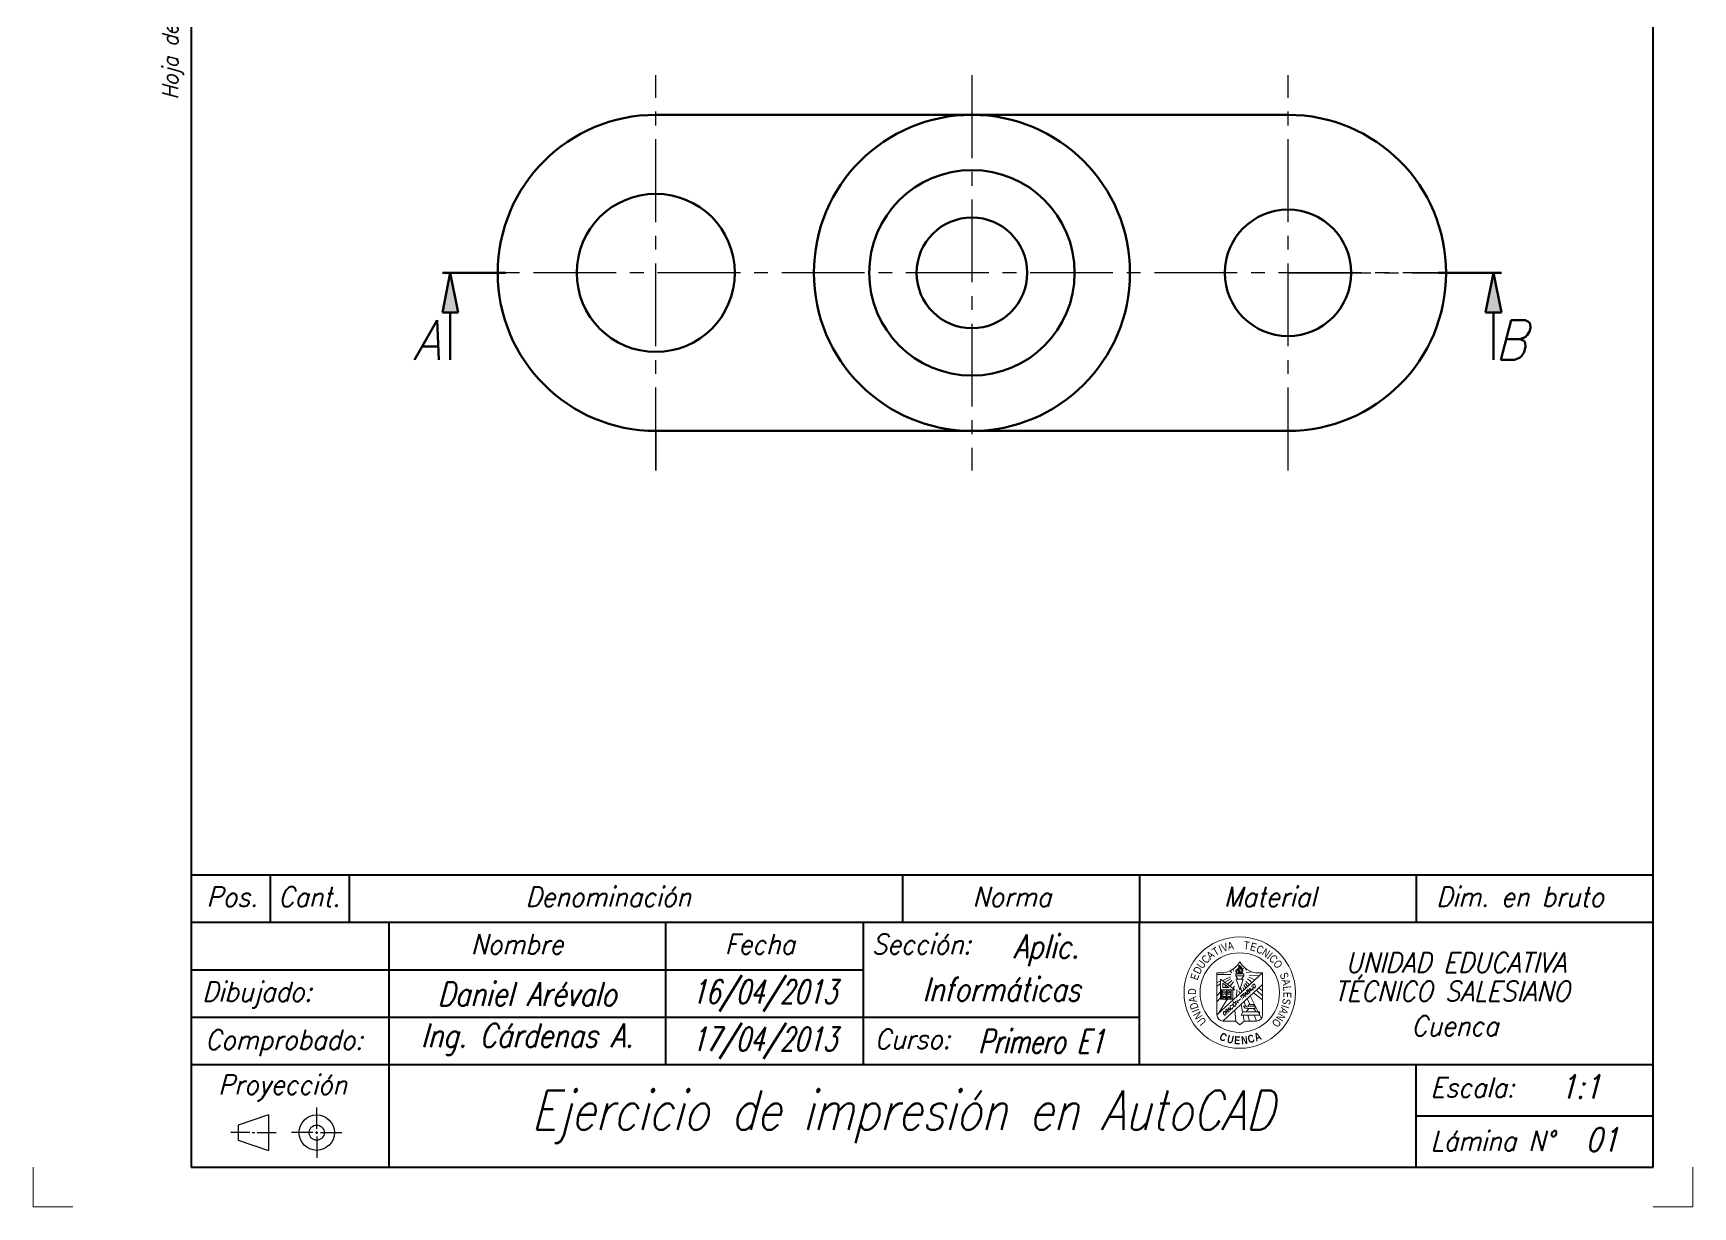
# Model space of a CAD drawing. Header units: millimetres. Extents: x 181 to 391, y 2 to 299.
# Drawn here: x 180.8 to 390.8, y 2.1 to 150.6 of the extents above; entities that cross this region are included whole.
import ezdxf
from ezdxf.enums import TextEntityAlignment as Align

# ---------------------------------------------------------------- set-up
doc = ezdxf.new("R2010")
doc.units = ezdxf.units.MM
doc.header["$LTSCALE"] = 0.55
doc.linetypes.add('CENTRO2', pattern=[28.575, 19.05, -3.175, 3.175, -3.175])
for name, color, linetype, lineweight in [('CONTINUA FINA', 7, 'Continuous', 25), ('CONTINUA GRUESA', 7, 'Continuous', 50), ('LAMINA 2', 7, 'Continuous', 25), ('LAMINA 3', 7, 'Continuous', 40), ('LAMINA 4', 7, 'Continuous', 13), ('LAMINA 5', 7, 'Continuous', 25), ('LINEA DE EJES', 7, 'CENTRO2', 25)]:
    doc.layers.add(name, color=color, linetype=linetype, lineweight=lineweight)
doc.layers.add('LAMINA 1', color=7, linetype='Continuous')
doc.styles.add('ROMANS', font='romans', dxfattribs={"width": 0.8, "oblique": 15})
doc.styles.add('Rotulación', font='romans.shx', dxfattribs={"oblique": 15, "height": 2.5})
doc.styles.add('tecnica 2.5', font='romans.shx', dxfattribs={"width": 0.9, "oblique": 15, "height": 2.5})
doc.styles.add('tecnica 3.5', font='romans.shx', dxfattribs={"width": 0.9, "oblique": 15, "height": 3.5})
doc.styles.add('tecnica 5', font='romans.shx', dxfattribs={"width": 0.9, "oblique": 15, "height": 5})

# ---------------------------------------------------------------- blocks, each defined once
blk = doc.blocks.new('FORMATO_A4_UETS_V2007_')
at = {"layer": 'LAMINA 4'}
h = blk.add_hatch(color=256, dxfattribs=at)
edge = h.paths.add_edge_path()
edge.add_line((152.67, 29.47), (152.67, 29.95))
edge.add_spline(control_points=[(152.67, 29.95), (152.64, 29.97), (152.61, 29.98), (152.57, 29.98), (152.57, 29.97), (152.52, 29.91), (152.51, 29.78), (152.56, 29.54), (152.24, 29.57), (152.38, 29.81), (152.38, 30.03), (152.58, 30.01), (152.58, 30.22), (152.65, 30.22), (152.67, 30.22)], knot_values=[1.721695, 1.721695, 1.721695, 1.721695, 1.781328, 1.796495, 1.796495, 1.796495, 1.967574, 2.083001, 2.203029, 2.390504, 2.519572, 2.588256, 2.740531, 2.785841, 2.785841, 2.785841, 2.785841], degree=3, periodic=0)
edge.add_line((152.67, 30.22), (152.67, 30.52))
edge.add_spline(control_points=[(152.67, 30.52), (152.61, 30.56), (152.5, 30.58), (152.61, 30.1), (152.06, 30.01), (152.2, 29.67), (152.27, 29.47)], knot_values=[0, 0, 0, 0, 0.15117, 0.410637, 0.670845, 1.034622, 1.034622, 1.034622, 1.034622], degree=3, periodic=0)
edge.add_line((152.27, 29.47), (152.67, 29.47))
edge = h.paths.add_edge_path()
edge.add_spline(control_points=[(152.88, 29.47), (152.96, 29.57), (153.11, 29.75), (153.06, 30.1), (152.78, 30.44), (152.67, 30.52)], knot_values=[1.034622, 1.034622, 1.034622, 1.034622, 1.282096, 1.515404, 1.835758, 1.835758, 1.835758, 1.835758], degree=3, periodic=0)
edge.add_line((152.67, 30.52), (152.67, 30.22))
edge.add_spline(control_points=[(152.67, 30.22), (152.7, 30.21), (152.92, 30.03), (153.01, 29.61), (152.68, 29.65), (152.75, 29.82), (152.69, 29.92), (152.67, 29.95)], knot_values=[0.989346, 0.989346, 0.989346, 0.989346, 1.079188, 1.435928, 1.50931, 1.649046, 1.721695, 1.721695, 1.721695, 1.721695], degree=3, periodic=0)
edge.add_line((152.67, 29.95), (152.67, 29.47))
edge.add_line((152.67, 29.47), (152.88, 29.47))
for points in [[(150.34, 27.44), (150.28, 27.44), (150.28, 27.1), (150.34, 27.1)], [(150.34, 27.1), (150.28, 27.1), (150.28, 26.32), (150.34, 26.32)]]:
    blk.add_hatch(color=256, dxfattribs=at).paths.add_polyline_path(points)
h = blk.add_hatch(color=256, dxfattribs=at)
h.paths.add_polyline_path([(150.87, 26.33), (151.01, 26.33, 1), (150.43, 26.33), (150.57, 26.33, -1)])
h.paths.add_polyline_path([(151.45, 26.33), (151.59, 26.33, 1), (151.01, 26.33), (151.15, 26.33, -1)])
at = {"layer": 'LAMINA 2'}
for p, q in [((152.67, 27.1), (152.67, 27.1)), ((35.87, 9.86), (35.87, 12.58)), ((27.39, 9.38), (24.99, 9.38)), ((27.71, 9.38), (28.03, 9.38)), ((28.35, 9.38), (30.75, 9.38)), ((35.39, 9.38), (32.67, 9.38)), ((35.71, 9.38), (36.03, 9.38)), ((35.87, 9.22), (35.87, 9.54)), ((35.87, 8.9), (35.87, 6.18)), ((36.35, 9.38), (39.07, 9.38))]:
    blk.add_line(p, q, dxfattribs=at)
at = {"layer": 'LAMINA 3'}
for p, q in [((20, 292), (20, 5)), ((205, 5), (205, 292)), ((20, 42), (205, 42)), ((30, 42), (30, 36)), ((40, 42), (40, 36)), ((110, 42), (110, 36)), ((140, 42), (140, 36)), ((175, 42), (175, 36)), ((20, 36), (205, 36)), ((45, 36), (45, 5)), ((80, 36), (80, 18)), ((105, 36), (105, 18)), ((140, 18), (140, 36)), ((20, 30), (105, 30)), ((20, 24), (140, 24)), ((20, 18), (205, 18)), ((175, 5), (175, 18)), ((175, 11.5), (205, 11.5)), ((20, 5), (205, 5))]:
    blk.add_line(p, q, dxfattribs=at)
at = {"layer": 'LAMINA 4'}
for p, q in [((155.55, 29.62), (149.78, 24.27)), ((149.78, 29.62), (149.78, 24.27)), ((151.68, 29.61), (151.43, 29.85)), ((151.94, 29.83), (151.79, 30.06)), ((152.67, 29.47), (152.16, 29.47)), ((152.16, 29.47), (152.16, 29.21)), ((152.67, 29.47), (153.17, 29.47)), ((153.11, 30.14), (153.31, 30.23)), ((153.17, 29.47), (153.17, 29.21)), ((153.42, 29.94), (153.55, 30.05)), ((153.5, 29.66), (154.18, 29.74)), ((155.55, 29.62), (155.55, 24.27)), ((151.55, 29.37), (149.78, 29.37)), ((150.25, 28.53), (149.78, 28.36)), ((150.25, 28.21), (149.78, 27.93)), ((150.22, 27.71), (150.25, 27.71)), ((150.22, 26.27), (150.22, 27.71)), ((150.25, 28.8), (150.25, 27.47)), ((152.06, 27.47), (150.25, 28.8)), ((150.25, 27.47), (152.06, 27.47)), ((150.28, 26.32), (150.28, 27.44)), ((150.28, 27.44), (150.34, 27.44)), ((150.34, 27.44), (150.34, 26.32)), ((151.52, 29.11), (150.51, 28.62)), ((151.29, 27.73), (150.51, 28.3)), ((150.51, 28.3), (150.51, 27.73)), ((150.51, 27.73), (151.29, 27.73)), ((155.55, 28.13), (150.52, 23.47)), ((150.94, 27.98), (150.74, 27.73)), ((151.55, 28.86), (150.78, 28.42)), ((151.68, 28.65), (151.15, 28.15)), ((151.87, 28.45), (151.44, 27.93)), ((151.8, 26.27), (151.8, 27.47)), ((152, 27.93), (151.82, 27.65)), ((152.16, 29.21), (152.67, 29.21)), ((152.16, 29.21), (152.44, 28.79)), ((152.21, 28.79), (152.67, 27.47)), ((152.67, 28.79), (152.21, 28.79)), ((152.3, 27.45), (152.27, 26.57)), ((152.57, 27.32), (152.7, 26.98)), ((153.17, 29.21), (152.67, 29.21)), ((153.12, 28.79), (152.67, 27.47)), ((152.67, 28.79), (153.12, 28.79)), ((152.75, 27.71), (152.94, 27.2)), ((153.17, 29.21), (152.89, 28.79)), ((153.08, 27.73), (153.22, 27.45)), ((153.2, 28.08), (153.45, 27.66)), ((153.37, 28.25), (153.68, 27.88)), ((153.46, 28.52), (153.89, 28.08)), ((153.66, 28.83), (154.23, 28.39)), ((153.8, 29.05), (154.57, 28.71)), ((153.85, 29.31), (155.15, 29.24)), ((154.77, 27.41), (155.55, 26.67)), ((155.09, 27.7), (155.55, 27.33)), ((150.22, 27.2), (149.78, 26.71)), ((150.22, 26.44), (149.78, 25.94)), ((151.01, 26.12), (149.95, 24.43)), ((150.84, 26.27), (150.22, 26.27)), ((150.34, 26.32), (150.28, 26.32)), ((150.43, 27.28), (150.43, 26.33)), ((150.43, 26.33), (150.57, 26.33)), ((150.84, 26.27), (151.01, 26.12)), ((150.87, 26.33), (151.01, 26.33)), ((151.01, 27.28), (151.01, 26.33)), ((151.01, 27.28), (151.01, 26.33)), ((151.01, 26.33), (151.15, 26.33)), ((151.18, 26.27), (151.01, 26.12)), ((151.18, 26.27), (151.8, 26.27)), ((151.45, 26.33), (151.59, 26.33)), ((151.59, 27.28), (151.59, 26.33)), ((152.84, 25.62), (153.03, 24.58)), ((153.16, 25.39), (154.63, 25.39)), ((153.35, 25.15), (153.16, 25.39)), ((153.24, 25.99), (153.41, 25.39)), ((153.62, 26.34), (153.95, 25.59)), ((153.84, 25.59), (153.74, 25.39)), ((154.46, 25.59), (153.84, 25.59)), ((153.97, 26.67), (155.41, 23.83)), ((154.41, 27.08), (155.55, 26.17)), ((154.46, 25.39), (154.46, 25.59)), ((154.63, 25.39), (154.63, 25.07)), ((150.55, 23.5), (152.12, 23.5)), ((152.04, 24.88), (152.16, 23.47)), ((152.12, 23.5), (152.67, 23)), ((153.21, 23.5), (152.67, 23)), ((153.07, 24.66), (152.86, 24.26)), ((152.86, 24.26), (155.15, 24.26)), ((153.47, 24.66), (153.07, 24.66)), ((153.1, 24.26), (153.23, 23.5)), ((154.78, 23.5), (153.21, 23.5)), ((153.64, 25.15), (153.35, 25.15)), ((153.47, 24.66), (153.81, 25.07)), ((154.8, 24.66), (153.47, 24.66)), ((153.69, 25.07), (153.64, 25.15)), ((154.63, 25.07), (153.69, 25.07)), ((153.71, 24.26), (153.92, 23.5)), ((154.8, 24.66), (154.4, 25.07)), ((154.5, 24.26), (154.77, 23.5)), ((155.15, 24.66), (154.8, 24.66)), ((155.15, 24.26), (155.15, 24.66)), ((0, 5), (0, 0)), ((210, 0), (210, 5)), ((0, 0), (5, 0)), ((205, 0), (210, 0))]:
    blk.add_line(p, q, dxfattribs=at)
for radius in [7.05, 5.03]:
    blk.add_circle((152.67, 27.1), radius, dxfattribs=at)
for centre, radius, start, end in [((150.22, 32.43), 2.85, 261.1703, 329.3591), ((155.12, 32.43), 2.85, 210.6409, 278.8297), ((150.72, 27.28), 0.289, 137.9015, 180), ((150.72, 27.28), 0.289, 0, 42.0985), ((151.3, 27.28), 0.289, 137.9015, 180), ((151.3, 27.28), 0.289, 0, 42.0985), ((150.72, 26.33), 0.289, 0, 180), ((150.72, 26.33), 0.152, 0, 180), ((151.3, 26.33), 0.289, 0, 180), ((151.3, 26.33), 0.152, 0, 180), ((150.55, 24.27), 0.77, 180, 270), ((154.78, 24.27), 0.77, 270, 0)]:
    blk.add_arc(centre, radius, start, end, dxfattribs=at)
blk.add_open_spline([(152.27, 29.47), (152.2, 29.67), (152.06, 30.01), (152.61, 30.1), (152.45, 30.81), (153.05, 30.16), (153.11, 29.75), (152.96, 29.57), (152.88, 29.47)], degree=3, knots=[0, 0, 0, 0, 0.363777, 0.623986, 0.883452, 1.354977, 1.588285, 1.835758, 1.835758, 1.835758, 1.835758], dxfattribs=at)
blk.add_open_spline([(152.27, 29.47), (152.2, 29.67), (152.06, 30.01), (152.61, 30.1), (152.45, 30.81), (153.05, 30.16), (153.11, 29.75), (152.96, 29.57), (152.88, 29.47)], degree=3, knots=[0, 0, 0, 0, 0.363777, 0.623986, 0.883452, 1.354977, 1.588285, 1.835758, 1.835758, 1.835758, 1.835758], dxfattribs=at)
at = {"layer": 'LAMINA 4', "start_tangent": (-0.6303, -0.776352), "end_tangent": (-0.6303, -0.776352)}
blk.add_spline([(152.57, 29.97), (152.52, 29.74), (152.51, 29.58), (152.34, 29.59), (152.36, 29.85), (152.43, 30.01), (152.52, 30.03), (152.62, 30.21), (152.78, 30.13), (152.84, 29.64), (152.74, 29.66), (152.72, 29.85), (152.59, 29.98), (152.57, 29.97)], degree=3, dxfattribs=at)
blk.add_spline([(152.57, 29.97), (152.52, 29.74), (152.51, 29.58), (152.34, 29.59), (152.36, 29.85), (152.43, 30.01), (152.52, 30.03), (152.62, 30.21), (152.78, 30.13), (152.84, 29.64), (152.74, 29.66), (152.72, 29.85), (152.59, 29.98), (152.57, 29.97)], degree=3, dxfattribs=at)
at = {"layer": 'LAMINA 4'}
for points in [[(150.51, 27.2), (150.67, 27.32), (150.94, 27.22)], [(150.51, 27.2), (150.67, 27.32), (150.94, 27.22)], [(151.07, 27.17), (151.22, 27.32), (151.37, 27.3), (151.52, 27.17)], [(151.07, 27.17), (151.22, 27.32), (151.37, 27.3), (151.52, 27.17)], [(150.49, 26.97), (150.62, 27.11), (150.83, 27.11), (150.94, 27)], [(150.49, 26.97), (150.62, 27.11), (150.83, 27.11), (150.94, 27)], [(150.53, 26.75), (150.61, 26.9), (150.76, 26.94), (150.9, 26.89), (150.93, 26.76)], [(150.53, 26.75), (150.61, 26.9), (150.76, 26.94), (150.9, 26.89), (150.93, 26.76)], [(151.12, 26.95), (151.21, 27.13), (151.39, 27.14), (151.5, 26.97)], [(151.12, 26.95), (151.21, 27.13), (151.39, 27.14), (151.5, 26.97)], [(151.13, 26.75), (151.19, 26.91), (151.34, 26.92), (151.52, 26.73)], [(151.13, 26.75), (151.19, 26.91), (151.34, 26.92), (151.52, 26.73)]]:
    blk.add_spline(points, degree=3, dxfattribs=at)
at = {"layer": 'LAMINA 5'}
for p, q in [((29.79, 11.62), (25.95, 10.34)), ((29.79, 11.62), (29.79, 7.14)), ((25.95, 10.34), (25.95, 8.42)), ((25.95, 8.42), (29.79, 7.14))]:
    blk.add_line(p, q, dxfattribs=at)
for radius in [2.24, 0.96]:
    blk.add_circle((35.87, 9.38), radius, dxfattribs=at)
at = {"layer": 'LAMINA 1', "color": 7, "style": 'ROMANS', "oblique": 15, "flags": 8}
for tag, height, width, p in [('SECCION1', 3, 0.8, (128.17, 32.52)), ('NOMBRE', 3, 0.8, (62.5, 27)), ('FECHA', 3, 0.7, (92.5, 27)), ('SECCION2', 3, 0.8, (122.5, 27.61)), ('NOMBRE', 3, 0.8, (62.5, 21.19)), ('FECHA', 3, 0.7, (92.5, 21)), ('CURSO', 3, 0.7, (127.56, 21)), ('TITULO-ARR', 3, 0.8, (110, 13.63)), ('ESCALA:', 3, 0.8, (195.75, 15.2)), ('TITULO', 5, 0.8, (110, 11.5)), ('TITULO-ABA', 3, 0.8, (110, 8.98)), ('N', 3, 0.8, (198.51, 8.5))]:
    blk.add_attdef(tag, text='', height=height, dxfattribs=dict(at, width=width)).set_placement(p, align=Align.MIDDLE)
at = {"layer": 'LAMINA 2', "color": 7, "insert": (16.33, 140.11), "char_height": 2, "width": 39.5943, "attachment_point": 1, "rotation": 90, "style": 'tecnica 2.5'}
blk.add_mtext('Hoja de enseñanza Técnica', dxfattribs=at)
at = {"layer": 'LAMINA 4', "style": 'Rotulación', "oblique": 15}
blk.add_text('ORACIÓN-TRABAJO', height=0.44, rotation=43, dxfattribs=at).set_placement((150.72, 24.12))
at = {"layer": 'LAMINA 4', "char_height": 1.0125, "width": 2.1663, "attachment_point": 1}
for s, insert, rotation in [('{\\fArial|b0|i0|c0|p34;\\W0.8;T}', (153.26, 33.62), 352.3927), ('{\\fArial|b0|i0|c0|p34;\\W0.8;C}', (147.71, 31.37), 46.8219), ('{\\fArial|b0|i0|c0|p34;\\W0.8;A}', (148.33, 32), 39.094), ('{\\fArial|b0|i0|c0|p34;\\W0.8;T}', (149.07, 32.57), 30.9122), ('{\\fArial|b0|i0|c0|p34;\\W0.8;I}', (149.88, 33.02), 22.7304), ('{\\fArial|b0|i0|c0|p34;\\W0.8;V}', (150.24, 33.18), 19.3061), ('{\\fArial|b0|i0|c0|p34;\\W0.8;A}', (151.03, 33.43), 12.0865), ('{\\fArial|b0|i0|c0|p34;\\W0.8;E}', (154.18, 33.47), 344.2109), ('{\\fArial|b0|i0|c0|p34;\\W0.8;C}', (155.07, 33.18), 336.0291), ('{\\fArial|b0|i0|c0|p34;\\W0.8;N}', (155.91, 32.78), 327.8473), ('{\\fArial|b0|i0|c0|p34;\\W0.8;I}', (156.69, 32.26), 319.6654), ('{\\fArial|b0|i0|c0|p34;\\W0.8;C}', (156.98, 32.02), 316.4044), ('{\\fArial|b0|i0|c0|p34;\\W0.8;E}', (146.38, 28.92), 71.4162), ('{\\fArial|b0|i0|c0|p34;\\W0.8;D}', (146.71, 29.8), 63.1856), ('{\\fArial|b0|i0|c0|p34;\\W0.8;U}', (147.15, 30.62), 55.0037), ('{\\fArial|b0|i0|c0|p34;\\W0.8;O}', (157.63, 31.36), 308.2226), ('{\\fArial|b0|i0|c0|p34;\\W0.8;S}', (158.64, 29.77), 291.7086), ('{\\fArial|b0|i0|c0|p34;\\W0.8;D}', (146.13, 26.82), 89.9927), ('{\\fArial|b0|i0|c0|p34;\\W0.8;A}', (158.96, 28.9), 283.5268), ('{\\fArial|b0|i0|c0|p34;\\W0.8;L}', (159.15, 27.98), 275.345), ('{\\fArial|b0|i0|c0|p34;\\W0.8;A}', (146.26, 25.77), 99.2838), ('{\\fArial|b0|i0|c0|p34;\\W0.8;D}', (146.52, 24.86), 107.5779), ('{\\fArial|b0|i0|c0|p34;\\W0.8;A}', (158.85, 24.95), 248.4334), ('{\\fArial|b0|i0|c0|p34;\\W0.8;I}', (158.96, 25.31), 251.7644), ('{\\fArial|b0|i0|c0|p34;\\W0.8;S}', (159.15, 26.23), 259.9462), ('{\\fArial|b0|i0|c0|p34;\\W0.8;E}', (159.21, 27.16), 268.128), ('{\\fArial|b0|i0|c0|p34;\\W0.8;I}', (146.66, 24.49), 111.0201), ('{\\fArial|b0|i0|c0|p34;\\W0.8;N}', (147.13, 23.6), 119.8315), ('{\\fArial|b0|i0|c0|p34;\\W0.8;U}', (147.72, 22.81), 128.4995), ('{\\fArial|b0|i0|c0|p34;\\W0.8;O}', (157.99, 23.3), 232.0698), ('{\\fArial|b0|i0|c0|p34;\\W0.8;N}', (158.48, 24.09), 240.2516), ('{\\fArial|b1|i0|c0|p34;\\W0.8;C}', (150.4, 22.1), 336.4292), ('{\\fArial|b1|i0|c0|p34;\\W0.8;U}', (151.2, 21.77), 348.4041), ('{\\fArial|b1|i0|c0|p34;\\W0.8;E}', (152, 21.6), 356.711), ('{\\fArial|b1|i0|c0|p34;\\W0.8;N}', (152.8, 21.55), 6.01), ('{\\fArial|b1|i0|c0|p34;\\W0.8;C}', (153.55, 21.61), 17.5065), ('{\\fArial|b1|i0|c0|p34;\\W0.8;A}', (154.36, 21.83), 22.6659)]:
    blk.add_mtext(s, dxfattribs=dict(at, insert=insert, rotation=rotation))
at = {"layer": 'LAMINA 5', "char_height": 2.5, "attachment_point": 1}
for s, insert, width, style in [('Pos.', (21.94, 40.48), 26.0715, 'tecnica 2.5'), ('Cant.', (31, 40.48), 26.0715, 'tecnica 2.5'), ('Denominación', (62.28, 40.48), 26.0715, 'tecnica 2.5'), ('Norma', (118.86, 40.48), 26.0715, 'tecnica 2.5'), ('Material', (150.66, 40.48), 26.0715, 'tecnica 2.5'), ('Dim. en bruto', (177.52, 40.48), 31.0519, 'tecnica 2.5'), ('Nombre', (55.38, 34.48), 26.0715, 'tecnica 2.5'), ('Fecha', (87.49, 34.48), 26.0715, 'tecnica 2.5'), ('Sección:', (106.12, 34.48), 26.0715, 'tecnica 2.5'), ('UNIDAD EDUCATIVA', (166.07, 32.16), 48.1795, 'tecnica 3.5'), ('Dibujado:', (21.38, 28.48), 26.0715, 'tecnica 2.5'), ('TÉCNICO SALESIANO', (164.62, 28.53), 55.9132, 'tecnica 3.5'), ('Cuenca', (174.38, 24.15), 55.9132, 'tecnica 3.5'), ('Comprobado:', (21.75, 22.39), 26.0715, 'tecnica 2.5'), ('Curso:', (106.48, 22.48), 26.0715, 'tecnica 2.5'), ('Proyección', (23.39, 16.71), 26.0715, 'tecnica 2.5'), ('Escala:', (176.82, 16.35), 26.0715, 'tecnica 2.5'), ('Lámina N%%D', (176.82, 9.59), 26.0715, 'tecnica 2.5')]:
    blk.add_mtext(s, dxfattribs=dict(at, insert=insert, width=width, style=style))

msp = doc.modelspace()

# ---------------------------------------------------------------- hatches: boundary and pattern name
at = {"layer": 'CONTINUA GRUESA'}
for points in [[(233.6, 120.28), (232.6, 115.28), (234.6, 115.28)], [(364.6, 115.28), (366.6, 115.28), (365.6, 120.28)]]:
    msp.add_hatch(color=256, dxfattribs=at).paths.add_polyline_path(points)

# ---------------------------------------------------------------- linework, layer by layer
for p, q in [((259.6, 140.28), (339.6, 140.28)), ((240.6, 120.28), (232.6, 120.28)), ((232.6, 120.28), (233.6, 120.28)), ((233.6, 120.28), (232.6, 115.28)), ((234.6, 115.28), (233.6, 120.28)), ((239.6, 120.28), (240.6, 120.28)), ((239.6, 120.28), (240.6, 120.28)), ((359.6, 120.28), (358.6, 120.28)), ((358.6, 120.28), (366.6, 120.28)), ((365.6, 120.28), (364.6, 115.28)), ((366.6, 115.28), (365.6, 120.28)), ((233.6, 115.28), (232.6, 115.28)), ((232.6, 115.28), (234.6, 115.28)), ((233.6, 115.28), (233.6, 109.28)), ((365.6, 115.28), (364.6, 115.28)), ((364.6, 115.28), (366.6, 115.28)), ((365.6, 115.28), (365.6, 109.28)), ((339.6, 100.28), (259.6, 100.28))]:
    msp.add_line(p, q, dxfattribs=at)
for centre, radius in [((299.6, 120.28), 20), ((299.6, 120.28), 13), ((259.6, 120.28), 10), ((339.6, 120.28), 8), ((299.6, 120.28), 7)]:
    msp.add_circle(centre, radius, dxfattribs=at)
for centre, start, end in [((259.6, 120.28), 90, 270), ((339.6, 120.28), 270, 90)]:
    msp.add_arc(centre, 20, start, end, dxfattribs=at)
at = {"layer": 'LINEA DE EJES'}
for p, q in [((259.6, 95.28), (259.6, 145.28)), ((299.6, 145.28), (299.6, 95.28)), ((339.6, 95.28), (339.6, 145.28)), ((364.6, 120.28), (234.6, 120.28)), ((339.6, 120.28), (364.6, 120.28)), ((259.6, 100.28), (259.6, 95.28))]:
    msp.add_line(p, q, dxfattribs=at)

# ---------------------------------------------------------------- block references
at = {"layer": 'CONTINUA FINA'}
ref = msp.add_blockref('FORMATO_A4_UETS_V2007_', (180.82, 2.11), dxfattribs=at)
ref.add_attrib('TITULO', 'Ejercicio de impresión en AutoCAD', dxfattribs={"layer": 'LAMINA 1', "color": 7, "height": 5, "style": 'ROMANS', "oblique": 15, "width": 0.8, "flags": 8}).set_placement((290.82, 13.61), align=Align.MIDDLE)
ref.add_attrib('ESCALA:', '1:1', dxfattribs={"layer": 'LAMINA 1', "color": 7, "height": 3, "style": 'ROMANS', "oblique": 15, "width": 0.8, "flags": 8}).set_placement((376.56, 17.31), align=Align.MIDDLE)
ref.add_attrib('N', '01', dxfattribs={"layer": 'LAMINA 1', "color": 7, "height": 3, "style": 'ROMANS', "oblique": 15, "width": 0.8, "flags": 8}).set_placement((379.33, 10.61), align=Align.MIDDLE)
ref.add_attrib('NOMBRE', 'Daniel Arévalo', dxfattribs={"layer": 'LAMINA 1', "color": 7, "height": 3, "style": 'ROMANS', "oblique": 15, "width": 0.8, "flags": 8}).set_placement((243.32, 29.11), align=Align.MIDDLE)
ref.add_attrib('FECHA', '16/04/2013', dxfattribs={"layer": 'LAMINA 1', "color": 7, "height": 3, "style": 'ROMANS', "oblique": 15, "width": 0.7, "flags": 8}).set_placement((273.32, 29.11), align=Align.MIDDLE)
ref.add_attrib('SECCION2', 'Informáticas', dxfattribs={"layer": 'LAMINA 1', "color": 7, "height": 3, "style": 'ROMANS', "oblique": 15, "width": 0.8, "flags": 8}).set_placement((303.32, 29.71), align=Align.MIDDLE)
ref.add_attrib('CURSO', 'Primero E1', dxfattribs={"layer": 'LAMINA 1', "color": 7, "height": 3, "style": 'ROMANS', "oblique": 15, "width": 0.7, "flags": 8}).set_placement((308.38, 23.11), align=Align.MIDDLE)
ref.add_attrib('NOMBRE', 'Ing. Cárdenas A.', dxfattribs={"layer": 'LAMINA 1', "color": 7, "height": 3, "style": 'ROMANS', "oblique": 15, "width": 0.8, "flags": 8}).set_placement((243.32, 23.29), align=Align.MIDDLE)
ref.add_attrib('FECHA', '17/04/2013', dxfattribs={"layer": 'LAMINA 1', "color": 7, "height": 3, "style": 'ROMANS', "oblique": 15, "width": 0.7, "flags": 8}).set_placement((273.32, 23.11), align=Align.MIDDLE)
ref.add_attrib('SECCION1', 'Aplic.', dxfattribs={"layer": 'LAMINA 1', "color": 7, "height": 3, "style": 'ROMANS', "oblique": 15, "width": 0.8, "flags": 8}).set_placement((308.99, 34.63), align=Align.MIDDLE)

# ---------------------------------------------------------------- texts
at = {"layer": 'CONTINUA GRUESA', "style": 'tecnica 5', "oblique": 15, "width": 0.9}
for s, p in [('A', (228.88, 109.28)), ('B', (365.74, 109.28))]:
    msp.add_text(s, height=5, dxfattribs=at).set_placement(p)

doc.saveas('drawing.dxf')
